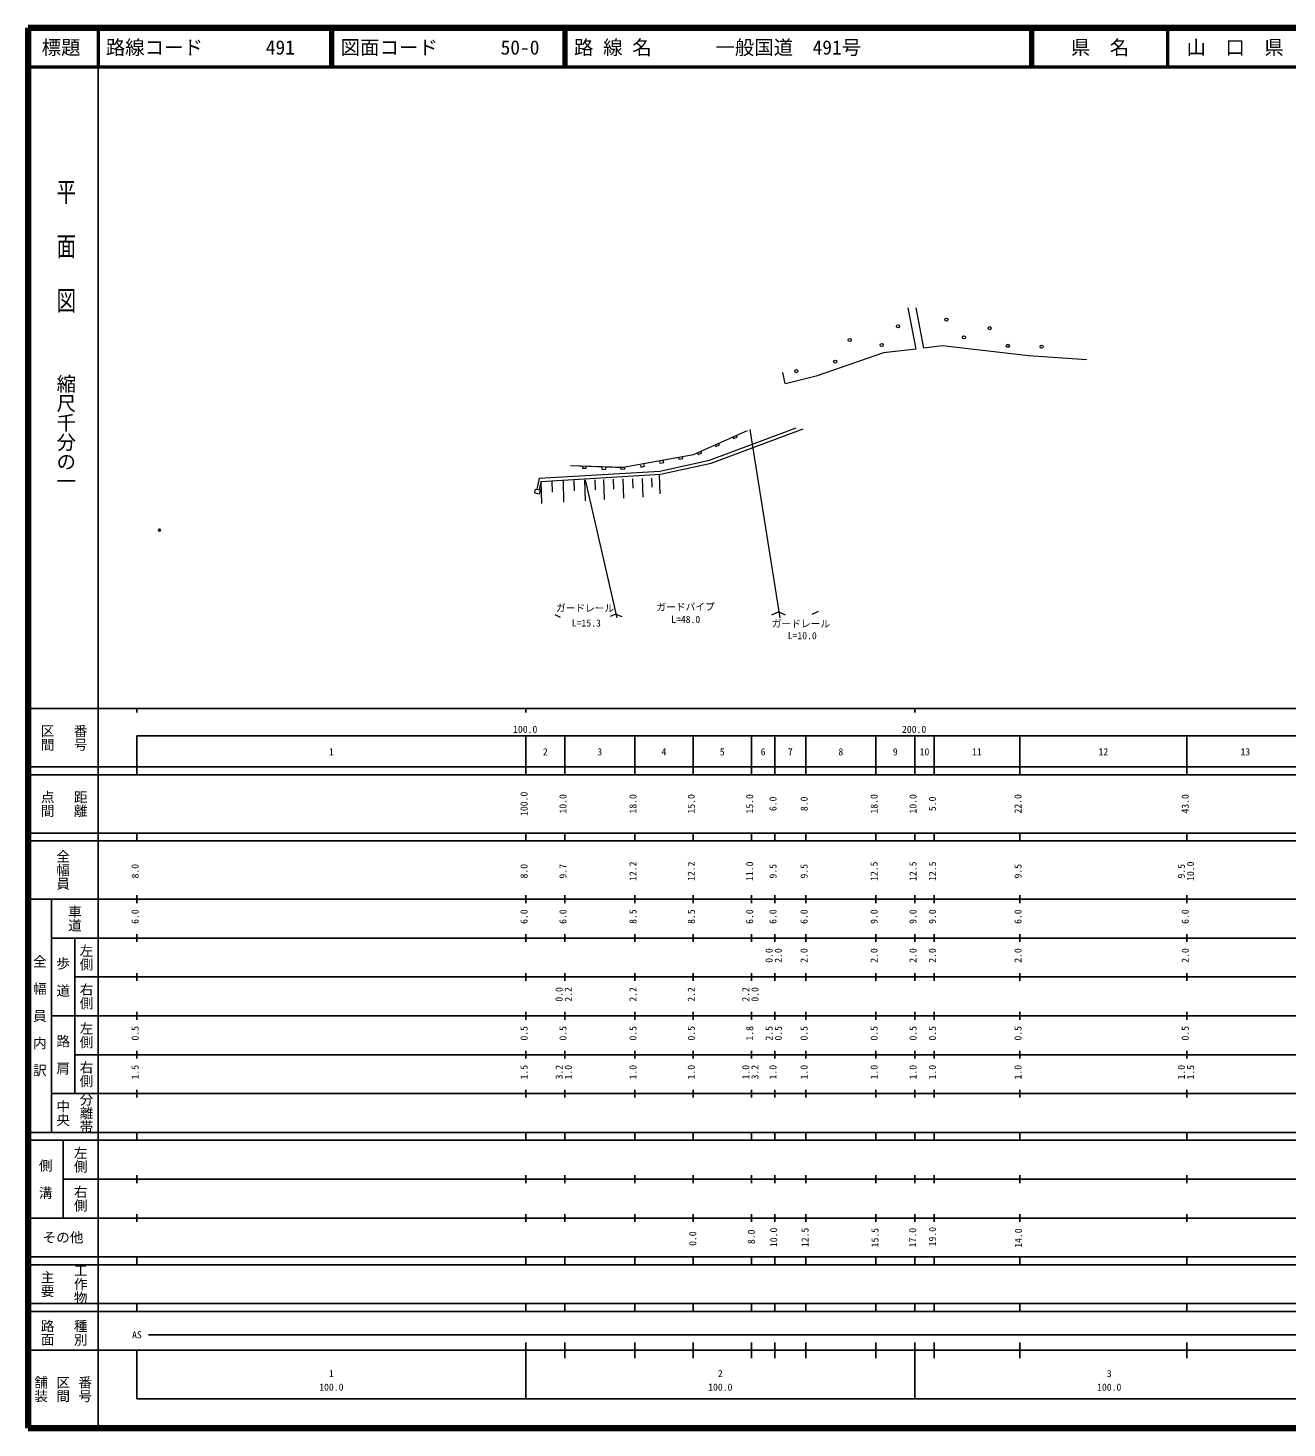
# Model space of a CAD drawing. Units: millimetres on the paper, with parts at other scales. Extents: x 40 to 680, y 20 to 380.
# Drawn here: x 40 to 363.7, y 20 to 380 of the extents above; entities that cross this region are included whole.
import ezdxf
from ezdxf.enums import TextEntityAlignment as Align

# ---------------------------------------------------------------- set-up
doc = ezdxf.new("R2010")
doc.units = ezdxf.units.MM
doc.header["$PDMODE"] = 32
doc.header["$PDSIZE"] = 0.5
for name, color, linetype, lineweight in [('M-BGD', 7, 'Continuous', 13), ('M-STR-HTXT', 7, 'Continuous', 13), ('M-TTL', 2, 'Continuous', 140), ('M-TTL-BAND', 7, 'Continuous', 25), ('M-TTL-LINE', 7, 'Continuous', 50)]:
    doc.layers.add(name, color=color, linetype=linetype, lineweight=lineweight)
doc.layers.add('M-OTRS', color=6, linetype='Continuous')
doc.layers.add('M-TTL-TXT', color=7, linetype='Continuous')
doc.styles.add('@ＭＳ ゴシック', font='')
doc.styles.add('ＭＳ ゴシック', font='')
doc.styles.get('@ＭＳ ゴシック').set_extended_font_data('@MS Gothic')
doc.styles.get('ＭＳ ゴシック').set_extended_font_data('MS Gothic')

msp = doc.modelspace()

# ---------------------------------------------------------------- linework, layer by layer
at = {"layer": 'M-BGD'}
for p, q in [((266.239, 308.03), (268.283, 297.427)), ((268.239, 308.03), (270.268, 297.662)), ((259.951, 296.441), (242.645, 290.488)), ((268.283, 297.427), (259.951, 296.441)), ((275.166, 298.241), (270.268, 297.662)), ((297.205, 295.686), (275.166, 298.241)), ((312.216, 294.644), (297.205, 295.686)), ((234.718, 288.575), (234.08, 291.421)), ((242.645, 290.488), (234.733, 288.51)), ((215.193, 268.907), (237.535, 277.222)), ((211.075, 270.355), (225.013, 276.54)), ((211.075, 270.355), (225.013, 276.54)), ((215.631, 268.06), (239.277, 276.932)), ((221.235, 274.864), (221.438, 274.407)), ((221.438, 274.407), (222.352, 274.812)), ((222.352, 274.812), (222.149, 275.269)), ((193.07, 267.068), (211.075, 270.355)), ((193.07, 267.068), (211.075, 270.355)), ((212.095, 270.808), (212.298, 270.35)), ((212.298, 270.35), (213.212, 270.756)), ((213.212, 270.756), (213.009, 271.213)), ((216.665, 272.836), (216.868, 272.379)), ((216.868, 272.379), (217.782, 272.784)), ((217.782, 272.784), (217.579, 273.241)), ((179.448, 267.539), (193.07, 267.068)), ((182.575, 267.354), (182.546, 266.855)), ((182.546, 266.855), (183.544, 266.796)), ((183.544, 266.796), (183.573, 267.296)), ((187.566, 267.06), (187.537, 266.561)), ((187.537, 266.561), (188.535, 266.502)), ((188.535, 266.502), (188.565, 267.001)), ((192.381, 267.109), (192.351, 266.609)), ((192.351, 266.609), (193.106, 266.565)), ((193.106, 266.565), (193.473, 266.64)), ((193.473, 266.64), (193.373, 267.13)), ((197.47, 267.585), (197.57, 267.095)), ((197.57, 267.095), (198.549, 267.295)), ((198.549, 267.295), (198.45, 267.785)), ((202.369, 268.583), (202.469, 268.093)), ((202.439, 266.076), (215.193, 268.907)), ((202.469, 268.093), (203.449, 268.292)), ((202.643, 265.229), (215.631, 268.06)), ((203.449, 268.292), (203.349, 268.782)), ((207.269, 269.58), (207.369, 269.09)), ((207.369, 269.09), (208.348, 269.29)), ((208.348, 269.29), (208.249, 269.78)), ((171.448, 264.214), (170.809, 261.397)), ((171.855, 263.401), (171.401, 261.282)), ((171.448, 264.214), (202.439, 266.076)), ((171.855, 263.401), (202.643, 265.229)), ((171.855, 263.401), (172.025, 257.692)), ((174.709, 263.486), (174.793, 260.682)), ((177.563, 263.571), (177.727, 258.064)), ((180.317, 263.653), (180.397, 260.948)), ((183.07, 263.735), (183.229, 258.423)), ((183.249, 263.796), (191.382, 228.354)), ((185.726, 263.814), (185.804, 261.205)), ((187.982, 263.881), (188.135, 258.743)), ((190.463, 263.955), (190.538, 261.43)), ((192.945, 264.029), (193.093, 259.066)), ((195.426, 264.103), (195.499, 261.666)), ((197.908, 264.177), (198.05, 259.39)), ((200.302, 264.249), (200.371, 261.919)), ((202.299, 265.219), (202.468, 260.18)), ((170.287, 260.352), (170.49, 261.455)), ((171.448, 260.091), (170.287, 260.352)), ((170.49, 261.455), (171.709, 261.223)), ((171.709, 261.223), (171.448, 260.091)), ((175.47, 229.196), (176.834, 228.499)), ((191.149, 229.312), (189.668, 228.673)), ((191.149, 229.312), (192.688, 228.702)), ((243.124, 229.922), (241.498, 229.196))]:
    msp.add_line(p, q, dxfattribs=at)
for centre in [(263.697, 303.268), (276.124, 305.01), (287.274, 302.803), (251.269, 299.784), (259.515, 298.506), (280.654, 300.48), (291.92, 298.274), (300.631, 298.041), (237.564, 291.769), (247.552, 294.209)]:
    msp.add_circle(centre, 0.4, dxfattribs=at)
at = {"layer": 'M-OTRS'}
msp.add_point((73.794, 250.895), dxfattribs=at)
at = {"layer": 'M-STR-HTXT'}
for p, q in [((225.615, 276.758), (233.281, 228.325)), ((179.448, 267.539), (193.384, 267.01)), ((233.049, 229.893), (231.161, 228.993)), ((233.049, 229.893), (234.704, 229.08))]:
    msp.add_line(p, q, dxfattribs=at)
at = {"layer": 'M-TTL'}
for p, q in [((40, 380), (40, 20)), ((680, 380), (40, 380)), ((40, 20), (680, 20))]:
    msp.add_line(p, q, dxfattribs=at)
at = {"layer": 'M-TTL-BAND'}
for p, q in [((58, 370), (58, 20)), ((40, 205), (579, 205)), ((68, 205), (68, 204)), ((168, 205), (168, 204)), ((268, 205), (268, 204)), ((68, 198), (579, 198)), ((68, 198), (68, 188)), ((168, 188), (168, 198)), ((178, 188), (178, 198)), ((196, 188), (196, 198)), ((211, 188), (211, 198)), ((226, 188), (226, 198)), ((232, 188), (232, 198)), ((240, 188), (240, 198)), ((258, 188), (258, 198)), ((268, 188), (268, 198)), ((273, 188), (273, 198)), ((295, 188), (295, 198)), ((338, 188), (338, 198)), ((40, 190), (579, 190)), ((40, 188), (579, 188)), ((40, 173), (579, 173)), ((68, 171), (68, 173)), ((168, 171), (168, 173)), ((178, 171), (178, 173)), ((196, 171), (196, 173)), ((211, 171), (211, 173)), ((226, 171), (226, 173)), ((232, 171), (232, 173)), ((240, 171), (240, 173)), ((258, 171), (258, 173)), ((268, 171), (268, 173)), ((273, 171), (273, 173)), ((295, 171), (295, 173)), ((338, 171), (338, 173)), ((40, 171), (579, 171)), ((40, 156), (579, 156)), ((46, 96), (46, 156)), ((68, 155), (68, 157)), ((168, 155), (168, 157)), ((178, 155), (178, 157)), ((196, 155), (196, 157)), ((211, 155), (211, 157)), ((226, 155), (226, 157)), ((232, 155), (232, 157)), ((240, 155), (240, 157)), ((258, 155), (258, 157)), ((268, 155), (268, 157)), ((273, 155), (273, 157)), ((295, 155), (295, 157)), ((338, 155), (338, 157)), ((46, 146), (579, 146)), ((52, 146), (52, 106)), ((68, 145), (68, 147)), ((168, 145), (168, 147)), ((178, 145), (178, 147)), ((196, 145), (196, 147)), ((211, 145), (211, 147)), ((226, 145), (226, 147)), ((232, 145), (232, 147)), ((240, 145), (240, 147)), ((258, 145), (258, 147)), ((268, 145), (268, 147)), ((273, 145), (273, 147)), ((295, 145), (295, 147)), ((338, 145), (338, 147)), ((68, 135), (68, 137)), ((168, 135), (168, 137)), ((178, 135), (178, 137)), ((196, 135), (196, 137)), ((211, 135), (211, 137)), ((226, 135), (226, 137)), ((232, 135), (232, 137)), ((240, 135), (240, 137)), ((258, 135), (258, 137)), ((268, 135), (268, 137)), ((273, 135), (273, 137)), ((295, 135), (295, 137)), ((338, 135), (338, 137)), ((52, 136), (579, 136)), ((46, 126), (579, 126)), ((68, 125), (68, 127)), ((168, 125), (168, 127)), ((178, 125), (178, 127)), ((196, 125), (196, 127)), ((211, 125), (211, 127)), ((226, 125), (226, 127)), ((232, 125), (232, 127)), ((240, 125), (240, 127)), ((258, 125), (258, 127)), ((268, 125), (268, 127)), ((273, 125), (273, 127)), ((295, 125), (295, 127)), ((338, 125), (338, 127)), ((52, 116), (579, 116)), ((68, 115), (68, 117)), ((168, 115), (168, 117)), ((178, 115), (178, 117)), ((196, 115), (196, 117)), ((211, 115), (211, 117)), ((226, 115), (226, 117)), ((232, 115), (232, 117)), ((240, 115), (240, 117)), ((258, 115), (258, 117)), ((268, 115), (268, 117)), ((273, 115), (273, 117)), ((295, 115), (295, 117)), ((338, 115), (338, 117)), ((46, 106), (579, 106)), ((68, 105), (68, 107)), ((168, 105), (168, 107)), ((178, 105), (178, 107)), ((196, 105), (196, 107)), ((211, 105), (211, 107)), ((226, 105), (226, 107)), ((232, 105), (232, 107)), ((240, 105), (240, 107)), ((258, 105), (258, 107)), ((268, 105), (268, 107)), ((273, 105), (273, 107)), ((295, 105), (295, 107)), ((338, 105), (338, 107)), ((40, 96), (579, 96)), ((40, 94), (579, 94)), ((49, 94), (49, 74)), ((68, 94), (68, 96)), ((168, 94), (168, 96)), ((178, 94), (178, 96)), ((196, 94), (196, 96)), ((211, 94), (211, 96)), ((226, 94), (226, 96)), ((232, 94), (232, 96)), ((240, 94), (240, 96)), ((258, 94), (258, 96)), ((268, 94), (268, 96)), ((273, 94), (273, 96)), ((295, 94), (295, 96)), ((338, 94), (338, 96)), ((49, 84), (579, 84)), ((68, 83), (68, 85)), ((168, 83), (168, 85)), ((178, 83), (178, 85)), ((196, 83), (196, 85)), ((211, 83), (211, 85)), ((226, 83), (226, 85)), ((232, 83), (232, 85)), ((240, 83), (240, 85)), ((258, 83), (258, 85)), ((268, 83), (268, 85)), ((273, 83), (273, 85)), ((295, 83), (295, 85)), ((338, 83), (338, 85)), ((40, 74), (579, 74)), ((68, 73), (68, 75)), ((168, 73), (168, 75)), ((178, 73), (178, 75)), ((196, 73), (196, 75)), ((211, 73), (211, 75)), ((226, 73), (226, 75)), ((232, 73), (232, 75)), ((240, 73), (240, 75)), ((258, 73), (258, 75)), ((268, 73), (268, 75)), ((273, 73), (273, 75)), ((295, 73), (295, 75)), ((338, 73), (338, 75)), ((40, 64), (579, 64)), ((40, 62), (579, 62)), ((68, 62), (68, 64)), ((168, 62), (168, 64)), ((178, 62), (178, 64)), ((196, 62), (196, 64)), ((211, 62), (211, 64)), ((226, 62), (226, 64)), ((232, 62), (232, 64)), ((240, 62), (240, 64)), ((258, 62), (258, 64)), ((268, 62), (268, 64)), ((273, 62), (273, 64)), ((295, 62), (295, 64)), ((338, 62), (338, 64)), ((40, 52), (579, 52)), ((68, 50), (68, 52)), ((168, 50), (168, 52)), ((178, 50), (178, 52)), ((196, 50), (196, 52)), ((211, 50), (211, 52)), ((226, 50), (226, 52)), ((232, 50), (232, 52)), ((240, 50), (240, 52)), ((258, 50), (258, 52)), ((268, 50), (268, 52)), ((273, 50), (273, 52)), ((295, 50), (295, 52)), ((338, 50), (338, 52)), ((40, 50), (579, 50)), ((71, 44), (539, 44)), ((40, 40), (579, 40)), ((68, 40), (68, 27.5)), ((168, 27.5), (168, 42)), ((178, 38), (178, 42)), ((196, 38), (196, 42)), ((211, 38), (211, 42)), ((226, 38), (226, 42)), ((232, 38), (232, 42)), ((240, 38), (240, 42)), ((258, 38), (258, 42)), ((268, 27.5), (268, 42)), ((273, 38), (273, 42)), ((295, 38), (295, 42)), ((338, 38), (338, 42)), ((68, 27.5), (579, 27.5))]:
    msp.add_line(p, q, dxfattribs=at)
at = {"layer": 'M-TTL-LINE'}
for p, q in [((58, 380), (58, 370)), ((117.75, 380), (117.75, 370)), ((118.25, 380), (118.25, 370)), ((177.75, 380), (177.75, 370)), ((178.25, 380), (178.25, 370)), ((297.75, 380), (297.75, 370)), ((298.25, 380), (298.25, 370)), ((333, 380), (333, 370)), ((40, 370), (680, 370))]:
    msp.add_line(p, q, dxfattribs=at)

# ---------------------------------------------------------------- texts
at = {"layer": 'M-BGD', "style": 'ＭＳ ゴシック'}
msp.add_text('ガードパイプ', height=1.833, rotation=0.491, dxfattribs=at).set_placement((209.094, 229.661), align=Align.BOTTOM_CENTER)
at = {"layer": 'M-STR-HTXT', "style": 'ＭＳ ゴシック'}
for s, p in [('ガードレール', (183.215, 229.356)), ('L=15.3', (183.543, 225.535)), ('L=48.0', (209.095, 226.464)), ('ガードレール', (238.725, 225.363)), ('L=10.0', (239.06, 222.283))]:
    msp.add_text(s, height=1.833, rotation=359.685, dxfattribs=at).set_placement(p, align=Align.BOTTOM_CENTER)
at = {"layer": 'M-TTL-BAND', "style": '@ＭＳ ゴシック', "width": 1.4}
msp.add_text('平  面  図', height=3.666, rotation=270, dxfattribs=at).set_placement((49.777, 306.475), align=Align.MIDDLE_RIGHT)
at = {"layer": 'M-TTL-BAND', "style": '@ＭＳ ゴシック'}
msp.add_text('縮尺千分の一', height=3.666, rotation=270, dxfattribs=at).set_placement((49.777, 261.03), align=Align.MIDDLE_RIGHT)
for s, p in [('区間', (45, 197.5)), ('番号', (53.5, 197.5)), ('点間', (45, 180.5)), ('距離', (53.5, 180.5)), ('全幅員', (49, 163.5)), ('車道', (52, 151)), ('左側', (55, 141)), ('全\u3000幅\u3000員\u3000内\u3000訳', (43, 126)), ('歩\u3000道', (49, 136)), ('右側', (55, 131)), ('左側', (55, 121)), ('路\u3000肩', (49, 116)), ('右側', (55, 111)), ('分離帯', (55, 101)), ('中央', (49, 101)), ('左側', (53.5, 89)), ('側\u3000溝', (44.5, 84)), ('右側', (53.5, 79)), ('工作物', (53.5, 57)), ('主要', (45, 57)), ('路面', (45, 44.5)), ('種別', (53.5, 44.5)), ('舗装', (43.333, 30)), ('区間', (49, 30)), ('番号', (54.667, 30))]:
    msp.add_text(s, height=2.566, rotation=270, dxfattribs=at).set_placement(p, align=Align.MIDDLE_CENTER)
at = {"layer": 'M-TTL-BAND', "style": 'ＭＳ ゴシック'}
for s, p in [('100.0', (167.844, 198.195)), ('200.0', (267.844, 198.195)), ('1', (118, 192.405)), ('2', (173, 192.405)), ('3', (187, 192.405)), ('4', (203.5, 192.405)), ('5', (218.5, 192.405)), ('6', (229, 192.405)), ('7', (236, 192.405)), ('8', (249, 192.405)), ('9', (263, 192.405)), ('10', (270.5, 192.405)), ('11', (284, 192.405)), ('12', (316.5, 192.405)), ('13', (353, 192.405)), ('AS', (68, 42.5)), ('1', (118, 32.523)), ('2', (218, 32.523)), ('3', (318, 32.523)), ('100.0', (118, 29.033)), ('100.0', (218, 29.033)), ('100.0', (318, 29.033))]:
    msp.add_text(s, height=1.833, dxfattribs=at).set_placement(p, align=Align.BOTTOM_CENTER)
for s, p in [('100.0', (169, 180.5)), ('10.0', (179, 180.5)), ('18.0', (197, 180.5)), ('15.0', (212, 180.5)), ('15.0', (227, 180.5)), ('6.0', (233, 180.5)), ('8.0', (241, 180.5)), ('18.0', (259, 180.5)), ('10.0', (269, 180.5)), ('5.0', (274, 180.5)), ('22.0', (296, 180.5)), ('43.0', (339, 180.5)), ('8.0', (69, 163.174)), ('8.0', (169, 163.174)), ('9.7', (179, 163.174)), ('12.2', (197, 163.174)), ('12.2', (212, 163.174)), ('11.0', (227, 163.174)), ('9.5', (233, 163.174)), ('9.5', (241, 163.174)), ('12.5', (259, 163.174)), ('12.5', (269, 163.174)), ('12.5', (274, 163.174)), ('9.5', (296, 163.174)), ('9.5', (338, 163.174)), ('10.0', (340.37, 163.174)), ('6.0', (69, 151.5)), ('6.0', (169, 151.5)), ('6.0', (179, 151.5)), ('8.5', (197, 151.5)), ('8.5', (212, 151.5)), ('6.0', (227, 151.5)), ('6.0', (233, 151.5)), ('6.0', (241, 151.5)), ('9.0', (259, 151.5)), ('9.0', (269, 151.5)), ('9.0', (274, 151.5)), ('6.0', (296, 151.5)), ('6.0', (339, 151.5)), ('0.0', (232, 141.5)), ('2.0', (234.37, 141.5)), ('2.0', (241, 141.5)), ('2.0', (259, 141.5)), ('2.0', (269, 141.5)), ('2.0', (274, 141.5)), ('2.0', (296, 141.5)), ('2.0', (339, 141.5)), ('0.0', (178, 131.5)), ('2.2', (180.37, 131.5)), ('2.2', (197, 131.5)), ('2.2', (212, 131.5)), ('2.2', (226, 131.5)), ('0.0', (228.37, 131.5)), ('0.5', (69, 121.5)), ('0.5', (169, 121.5)), ('0.5', (179, 121.5)), ('0.5', (197, 121.5)), ('0.5', (212, 121.5)), ('1.8', (227, 121.5)), ('2.5', (232, 121.5)), ('0.5', (234.37, 121.5)), ('0.5', (241, 121.5)), ('0.5', (259, 121.5)), ('0.5', (269, 121.5)), ('0.5', (274, 121.5)), ('0.5', (296, 121.5)), ('0.5', (339, 121.5)), ('1.5', (69, 111.5)), ('1.5', (169, 111.5)), ('3.2', (178, 111.5)), ('1.0', (180.37, 111.5)), ('1.0', (197, 111.5)), ('1.0', (212, 111.5)), ('1.0', (226, 111.5)), ('3.2', (228.37, 111.5)), ('1.0', (233, 111.5)), ('1.0', (241, 111.5)), ('1.0', (259, 111.5)), ('1.0', (269, 111.5)), ('1.0', (274, 111.5)), ('1.0', (296, 111.5)), ('1.0', (338, 111.5)), ('1.5', (340.37, 111.5)), ('0.0', (212.366, 68.703)), ('8.0', (227.427, 69.169)), ('10.0', (233.171, 69.014)), ('12.5', (241.245, 69.014)), ('15.5', (259.225, 68.959)), ('17.0', (268.913, 68.959)), ('19.0', (274.006, 69.208)), ('14.0', (296.115, 68.835))]:
    msp.add_text(s, height=1.833, rotation=90, dxfattribs=at).set_placement(p, align=Align.BOTTOM_CENTER)
msp.add_text('その他', height=2.566, dxfattribs=at).set_placement((49, 69), align=Align.MIDDLE_CENTER)
at = {"layer": 'M-TTL-TXT', "style": 'ＭＳ ゴシック'}
for s, p in [('標題', (48.5, 375)), ('県\u3000名', (315.625, 375)), ('山\u3000口\u3000県', (350.375, 375))]:
    msp.add_text(s, height=3.666, dxfattribs=at).set_placement(p, align=Align.MIDDLE_CENTER)
for s, p in [('路線コード', (60, 375)), ('491', (101.142, 375)), ('図面コード', (120.38, 375)), ('50-0', (161.521, 375)), ('路 線 名', (180.38, 375)), ('一般国道\u3000491号', (216.734, 375))]:
    msp.add_text(s, height=3.666, dxfattribs=at).set_placement(p, align=Align.MIDDLE_LEFT)

doc.saveas('drawing.dxf')
